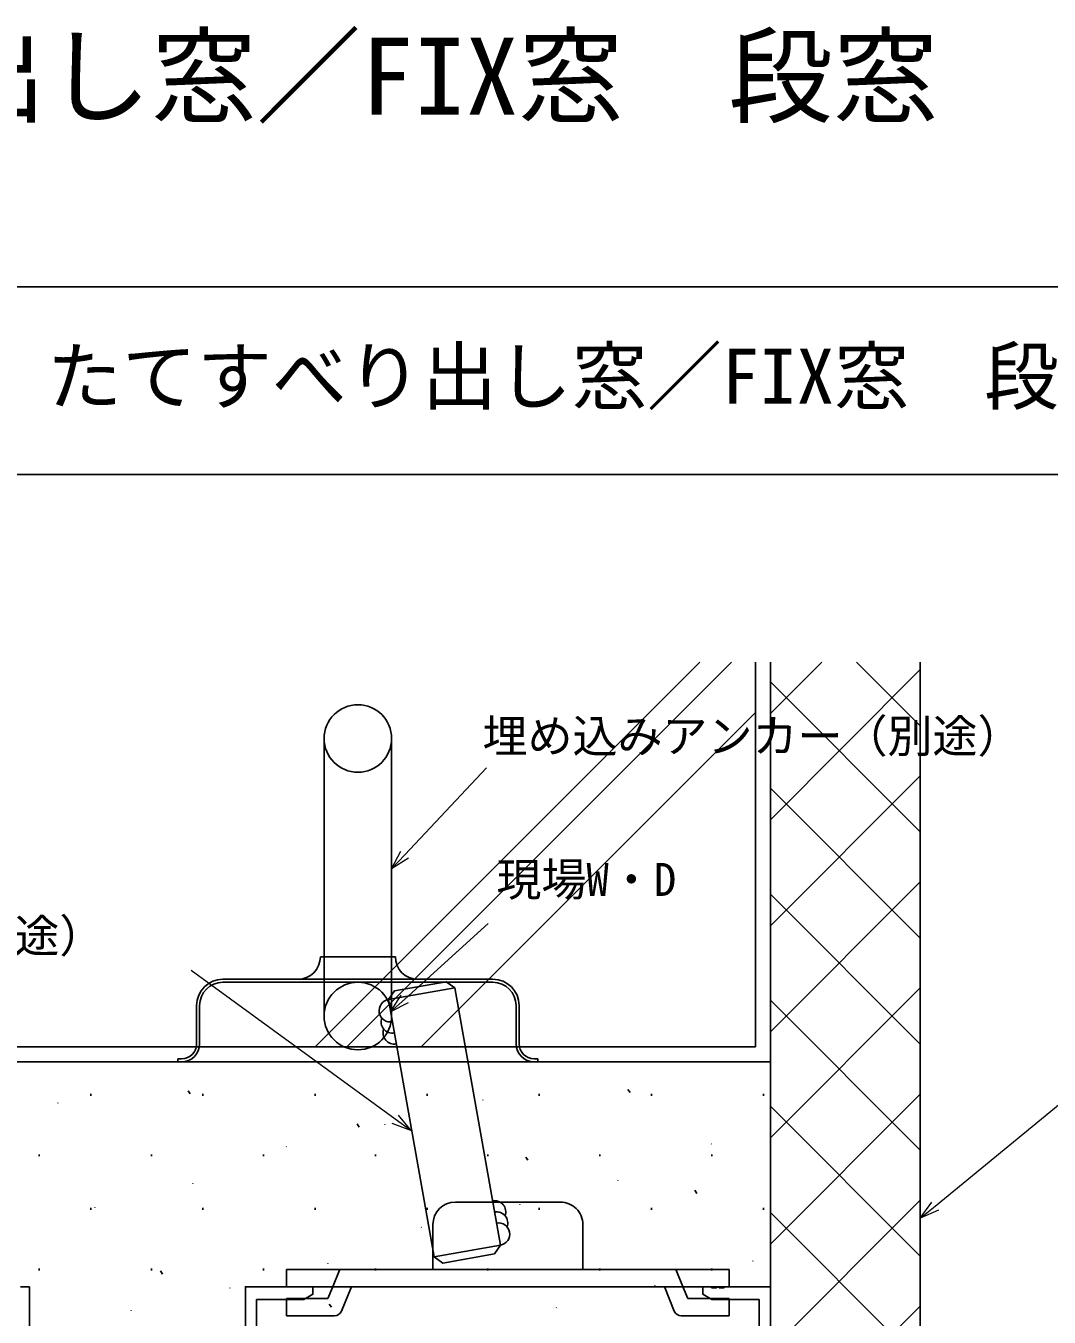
# Model space of a CAD drawing. Units: millimetres, scale not verified. Extents: x -437 to 438, y -681 to 679.
# Drawn here: x -301.1 to -164.6, y 506.5 to 678.6 of the extents above; entities that cross this region are included whole.
import ezdxf
from ezdxf.enums import TextEntityAlignment as Align

# ---------------------------------------------------------------- set-up
doc = ezdxf.new("R2010")
doc.units = ezdxf.units.MM
doc.header["$LTSCALE"] = 4
for name, color, linetype in [('0-1_USER1', 3, 'Continuous'), ('0-2_YKK_11', 7, 'Continuous'), ('0-3_YKK_12', 2, 'Continuous'), ('0-4_YKK_13', 4, 'Continuous'), ('0-6_YKK_ZWAK', 7, 'Continuous'), ('0-7_YSS_K', 3, 'Continuous')]:
    doc.layers.add(name, color=color, linetype=linetype)
doc.layers.add('0-5_YKK_D', color=6, linetype='Continuous', lineweight=18)
doc.styles.add('ＭＳ ゴシック', font='')
doc.styles.get('ＭＳ ゴシック').set_extended_font_data('MS Gothic')

msp = doc.modelspace()

# ---------------------------------------------------------------- linework, layer by layer
at = {"layer": '0-2_YKK_11'}
for points in [[(-300.602, 510.513), (-301.802, 510.513)], [(-300.602, 501.713), (-300.602, 510.513)], [(-270.302, 501.713), (-270.302, 508.813), (-264.015, 508.813), (-262.802, 509.513), (-262.802, 510.513), (-271.802, 510.513), (-271.802, 501.713)], [(-201.802, 500.013), (-201.802, 510.513), (-207.844, 510.513), (-208.027, 510.393), (-208.577, 510.393), (-208.76, 510.513), (-208.844, 510.513), (-209.027, 510.393), (-209.577, 510.393), (-209.76, 510.513), (-210.802, 510.513), (-210.802, 509.513), (-209.59, 508.813), (-203.302, 508.813), (-203.302, 501.713)]]:
    msp.add_lwpolyline(points, dxfattribs=at)
at = {"layer": '0-3_YKK_12'}
for p, q in [((-210.302, 510.513), (-263.302, 510.513)), ((-209.76, 510.513), (-208.844, 510.513)), ((-208.76, 510.513), (-207.844, 510.513))]:
    msp.add_line(p, q, dxfattribs=at)
at = {"layer": '0-4_YKK_13'}
for p, q in [((-261.302, 583.613), (-261.302, 546.613)), ((-252.302, 583.613), (-252.302, 546.613)), ((-261.802, 554.513), (-251.802, 554.513)), ((-264.802, 551.513), (-274.802, 551.513)), ((-264.802, 551.113), (-274.802, 551.113)), ((-248.802, 551.513), (-264.802, 551.513)), ((-264.802, 551.113), (-248.802, 551.113)), ((-238.802, 551.513), (-248.802, 551.513)), ((-238.802, 551.113), (-248.802, 551.113)), ((-278.302, 548.013), (-278.302, 542.913)), ((-277.902, 548.013), (-277.902, 542.913)), ((-235.702, 542.913), (-235.702, 548.013)), ((-235.302, 542.913), (-235.302, 548.013)), ((-280.802, 540.913), (-280.802, 540.513)), ((-280.802, 540.913), (-280.302, 540.913)), ((-233.302, 540.913), (-232.802, 540.913)), ((-232.802, 540.513), (-232.802, 540.913)), ((-280.802, 540.513), (-280.302, 540.513)), ((-280.302, 540.513), (-233.302, 540.513)), ((-233.302, 540.513), (-232.802, 540.513)), ((-243.802, 521.814), (-229.802, 521.813)), ((-246.802, 512.816), (-246.802, 518.814)), ((-226.802, 512.814), (-226.802, 518.813)), ((-266.302, 512.815), (-207.302, 512.809)), ((-266.302, 510.515), (-266.302, 512.815)), ((-260.196, 510.441), (-259.266, 512.741)), ((-207.302, 510.512), (-207.302, 512.809)), ((-266.302, 510.515), (-207.302, 510.513)), ((-260.802, 508.941), (-260.196, 510.441)), ((-258.998, 507.266), (-257.715, 510.441)), ((-214.607, 507.264), (-215.889, 510.438)), ((-266.302, 508.941), (-260.801, 508.941)), ((-266.302, 506.641), (-266.302, 508.941)), ((-207.303, 508.938), (-212.802, 508.938)), ((-207.303, 506.638), (-207.303, 508.938)), ((-259.925, 506.641), (-266.302, 506.641)), ((-213.679, 506.638), (-207.303, 506.637))]:
    msp.add_line(p, q, dxfattribs=at)
msp.add_lwpolyline([(-212.802, 508.938), (-213.408, 510.438), (-214.338, 512.738)], dxfattribs=at)
msp.add_circle((-256.802, 546.613), 4.5, dxfattribs=at)
for centre, radius, start, end in [((-256.802, 583.613), 4.5, 0, 180), ((-256.802, 583.613), 4.5, 180, 0), ((-264.802, 554.513), 3, 270, 0), ((-248.802, 554.513), 3, 180, 270), ((-274.802, 548.013), 3.5, 90, 180), ((-274.802, 548.013), 3.1, 90, 180), ((-238.802, 548.013), 3.5, 0, 90), ((-238.802, 548.013), 3.1, 0, 90), ((-280.302, 542.913), 2.4, 270, 0), ((-280.302, 542.913), 2, 270, 0), ((-233.302, 542.913), 2.4, 180, 270), ((-233.302, 542.913), 2, 180, 270), ((-243.802, 518.814), 3, 89.99878, 179.99845), ((-229.802, 518.813), 3, 359.99873, 89.99878), ((-259.925, 507.641), 1, 270, 337.99665), ((-213.679, 507.638), 1, 201.99783, 270)]:
    msp.add_arc(centre, radius, start, end, dxfattribs=at)
at = {"layer": '0-5_YKK_D'}
for points in [[(-252.302, 566.244), (-250.557, 568.103), (-239.668, 579.704)], [(-250.059, 567.635), (-252.302, 566.244), (-251.055, 568.57)], [(-252.44, 547.152), (-250.55, 548.865), (-239.421, 558.95)], [(-249.758, 531.345), (-251.818, 532.848), (-279.025, 552.698)], [(-181.802, 519.644), (-179.831, 521.262), (-139.754, 554.141)], [(-250.092, 548.358), (-252.44, 547.152), (-251.009, 549.371)], [(-251.416, 533.4), (-249.758, 531.345), (-252.221, 532.296)], [(-179.397, 520.733), (-181.802, 519.644), (-180.264, 521.79)]]:
    msp.add_lwpolyline(points, dxfattribs=at)
at = {"layer": '0-6_YKK_ZWAK'}
for p, q in [((438.2, 643.8), (-436.8, 643.8)), ((438.2, 618.8), (-436.8, 618.8))]:
    msp.add_line(p, q, dxfattribs=at)
at = {"layer": '0-7_YSS_K'}
for p, q in [((-262.499, 542.513), (-211.212, 593.8)), ((-258.256, 542.513), (-206.969, 593.8)), ((-201.802, 586.928), (-194.93, 593.8)), ((-201.802, 572.786), (-181.802, 592.786)), ((-181.802, 585.291), (-190.311, 593.8)), ((-181.802, 593.8), (-181.802, 500.513)), ((-181.802, 571.149), (-201.802, 591.149)), ((-248.356, 542.513), (-203.802, 587.068)), ((-201.802, 558.644), (-181.802, 578.644)), ((-181.802, 557.007), (-201.802, 577.007)), ((-201.802, 544.502), (-181.802, 564.502)), ((-181.802, 542.865), (-201.802, 562.865)), ((-243.869, 550.365), (-237.788, 516.061)), ((-201.802, 530.359), (-181.802, 550.359)), ((-252.731, 548.794), (-246.649, 514.49)), ((-181.802, 528.723), (-201.802, 548.723)), ((-201.802, 540.513), (-201.802, 510.013)), ((-292.413, 536.235), (-292.413, 535.985)), ((-279.435, 536.649), (-279.159, 536.232)), ((-277.463, 536.235), (-277.463, 535.985)), ((-262.513, 536.235), (-262.513, 535.985)), ((-247.563, 536.235), (-247.563, 535.985)), ((-240.149, 535.427), (-240.132, 535.38)), ((-232.613, 536.235), (-232.613, 535.985)), ((-220.787, 536.829), (-220.511, 536.412)), ((-217.663, 536.235), (-217.663, 535.985)), ((-202.713, 536.235), (-202.713, 535.985)), ((-201.802, 516.217), (-181.802, 536.217)), ((-296.833, 535.044), (-296.816, 534.997)), ((-181.802, 514.58), (-201.802, 534.58)), ((-256.919, 532.226), (-256.643, 531.81)), ((-253.21, 532.197), (-253.193, 532.15)), ((-266.354, 529.203), (-266.338, 529.156)), ((-209.671, 529.586), (-209.654, 529.539)), ((-299.288, 528.16), (-299.288, 527.91)), ((-284.338, 528.16), (-284.338, 527.91)), ((-269.388, 528.16), (-269.388, 527.91)), ((-254.438, 528.16), (-254.438, 527.91)), ((-239.488, 528.16), (-239.488, 527.91)), ((-234.403, 527.804), (-234.127, 527.387)), ((-224.538, 528.16), (-224.538, 527.91)), ((-209.588, 528.16), (-209.588, 527.91)), ((-278.831, 524.323), (-278.815, 524.276)), ((-222.148, 524.706), (-222.131, 524.659)), ((-211.887, 523.382), (-211.611, 522.965)), ((-201.802, 502.075), (-181.802, 522.075)), ((-292.413, 521.035), (-292.413, 520.785)), ((-291.892, 521.093), (-291.875, 521.046)), ((-277.463, 521.035), (-277.463, 520.785)), ((-262.513, 521.035), (-262.513, 520.785)), ((-247.563, 521.035), (-247.563, 520.785)), ((-235.209, 521.476), (-235.192, 521.429)), ((-232.613, 521.035), (-232.613, 520.785)), ((-217.663, 521.035), (-217.663, 520.785)), ((-202.713, 521.035), (-202.713, 520.785)), ((-181.877, 500.513), (-201.802, 520.438)), ((-248.353, 518.482), (-248.337, 518.435)), ((-260.83, 513.602), (-260.813, 513.555)), ((-204.147, 513.985), (-204.13, 513.938)), ((-299.288, 512.96), (-299.288, 512.71)), ((-284.338, 512.96), (-284.338, 512.71)), ((-283.13, 512.635), (-282.854, 512.218)), ((-269.388, 512.96), (-269.388, 512.71)), ((-254.438, 512.96), (-254.438, 512.71)), ((-239.488, 512.96), (-239.488, 512.71)), ((-224.538, 512.96), (-224.538, 512.71)), ((-209.588, 512.96), (-209.588, 512.71)), ((-273.891, 510.372), (-273.874, 510.325)), ((-217.208, 510.755), (-217.191, 510.708)), ((-260.614, 508.213), (-260.338, 507.796)), ((-189.222, 500.513), (-181.802, 507.933)), ((-287.035, 507.378), (-287.019, 507.33)), ((-230.352, 507.761), (-230.335, 507.714))]:
    msp.add_line(p, q, dxfattribs=at)
for points in [[(-351.802, 593.8), (-351.802, 510.513), (-316.802, 510.513), (-309.302, 540.513), (-201.802, 540.513), (-201.802, 593.8)], [(-349.802, 593.8), (-349.802, 512.513), (-318.364, 512.513), (-310.864, 542.513), (-203.802, 542.513), (-203.802, 593.8)]]:
    msp.add_lwpolyline(points, dxfattribs=at)
for points in [[(-252.731, 548.794), (-243.869, 550.365), (-245.028, 551.175), (-251.921, 549.953)], [(-237.79, 516.06), (-246.652, 514.489), (-245.493, 513.679), (-238.6, 514.901)]]:
    msp.add_lwpolyline(points, close=True, dxfattribs=at)
for centre, start, end in [((-252.47, 547.317), 100.04394, 280.04392), ((-252.208, 545.84), 160.04391, 280.04392), ((-251.946, 544.363), 160.04391, 280.04392), ((-238.578, 520.49), 340.04391, 100.04392), ((-238.316, 519.013), 340.04391, 100.04392), ((-238.055, 517.536), 280.04394, 100.04392)]:
    msp.add_arc(centre, 1.5, start, end, dxfattribs=at)

# ---------------------------------------------------------------- texts
at = {"layer": '0-1_USER1', "style": 'ＭＳ ゴシック'}
for s, height, p in [('EXIMA55 たてすべり出し窓／FIX窓\u3000段窓', 10.26, (-438.149, 663.698)), ('たてすべり出し窓／FIX窓\u3000段窓', 7.331, (-298.254, 626.044))]:
    msp.add_text(s, height=height, dxfattribs=at).set_placement(p, align=Align.BOTTOM_LEFT)
at = {"layer": '0-5_YKK_D', "style": 'ＭＳ ゴシック'}
for s, p in [('埋め込みアンカー（別途）', (-240.179, 580.42)), ('現場W・D', (-238.33, 561.302)), ('φ9鉄筋（別途）', (-334.15, 553.789))]:
    msp.add_text(s, height=4.399, dxfattribs=at).set_placement(p, align=Align.BOTTOM_LEFT)

doc.saveas('drawing.dxf')
